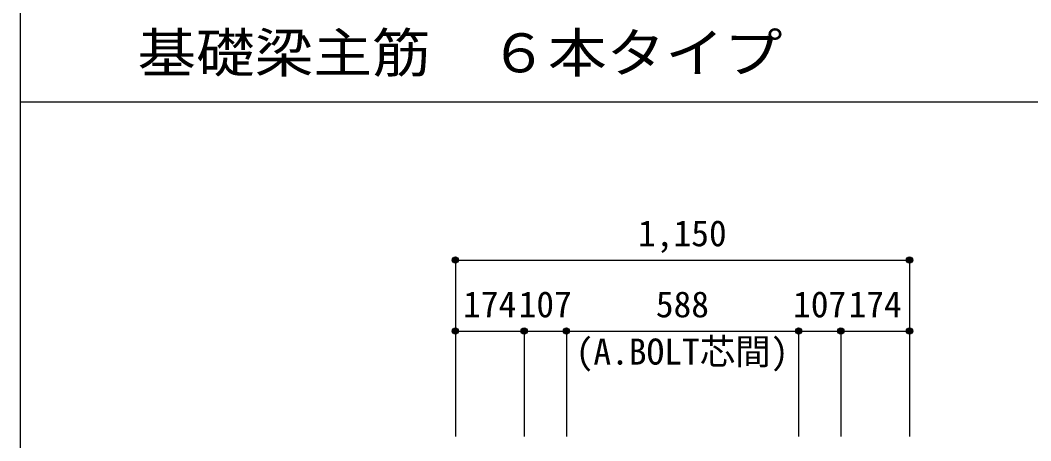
# Model space of a CAD drawing. Units: millimetres at full size, sheet at 1:30. Extents: x -5973 to 5954, y -4195 to 4201.
# Drawn here: x -5973 to -3414, y -1081 to -15 of the extents above; entities that cross this region are included whole.
import ezdxf
from ezdxf.enums import TextEntityAlignment as Align

# ---------------------------------------------------------------- set-up
doc = ezdxf.new("R2010")
doc.units = ezdxf.units.MM
doc.header["$LTSCALE"] = 30
doc.header["$PDMODE"] = 32
doc.header["$PDSIZE"] = 15
for name, color, linetype in [('0-7_文字', 4, 'Continuous'), ('0-D_寸法', 4, 'Continuous'), ('6-7_文字', 7, 'Continuous'), ('F-0_枠', 6, 'Continuous')]:
    doc.layers.add(name, color=color, linetype=linetype)
doc.styles.add('ＭＳ ゴシック', font='')
doc.styles.get('ＭＳ ゴシック').set_extended_font_data('MS Gothic')

msp = doc.modelspace()

# ---------------------------------------------------------------- linework, layer by layer
at = {"layer": '0-D_寸法'}
for p, q in [((-4870.8, -622.85), (-4870.8, -802.85)), ((-4870.8, -622.85), (-4870.8, -802.85)), ((-4870.8, -622.85), (-3720.8, -622.85)), ((-4870.8, -622.85), (-3720.8, -622.85)), ((-3720.8, -622.85), (-3720.8, -802.85)), ((-4870.8, -802.85), (-4696.8, -802.85)), ((-4870.8, -802.85), (-4870.8, -1069.89)), ((-4696.8, -802.85), (-4696.8, -1069.89)), ((-4696.8, -802.85), (-4589.8, -802.85)), ((-4589.8, -802.85), (-4589.8, -1069.89)), ((-4589.8, -802.85), (-4001.8, -802.85)), ((-4001.8, -802.85), (-4001.8, -1069.89)), ((-4001.8, -802.85), (-3894.8, -802.85)), ((-3894.8, -802.85), (-3894.8, -1069.89)), ((-3894.8, -802.85), (-3720.8, -802.85)), ((-3720.8, -802.85), (-3720.8, -1069.89)), ((-3720.8, -802.85), (-3720.8, -1069.89))]:
    msp.add_line(p, q, dxfattribs=at)
for centre, radius in [((-4870.8, -622.85), 8), ((-4870.8, -622.85), 7.2), ((-4870.8, -622.85), 6.4), ((-4870.8, -622.85), 5.6), ((-4870.8, -622.85), 4.8), ((-4870.8, -622.85), 4), ((-4870.8, -622.85), 3.2), ((-4870.8, -622.85), 2.4), ((-4870.8, -622.85), 1.6), ((-4870.8, -622.85), 0.8), ((-3720.8, -622.85), 8), ((-3720.8, -622.85), 7.2), ((-3720.8, -622.85), 6.4), ((-3720.8, -622.85), 5.6), ((-3720.8, -622.85), 4.8), ((-3720.8, -622.85), 4), ((-3720.8, -622.85), 3.2), ((-3720.8, -622.85), 2.4), ((-3720.8, -622.85), 1.6), ((-3720.8, -622.85), 0.8), ((-4870.8, -802.85), 8), ((-4870.8, -802.85), 7.2), ((-4870.8, -802.85), 6.4), ((-4870.8, -802.85), 5.6), ((-4870.8, -802.85), 4.8), ((-4870.8, -802.85), 4), ((-4870.8, -802.85), 3.2), ((-4870.8, -802.85), 2.4), ((-4870.8, -802.85), 1.6), ((-4870.8, -802.85), 0.8), ((-4696.8, -802.85), 8), ((-4696.8, -802.85), 7.2), ((-4696.8, -802.85), 6.4), ((-4696.8, -802.85), 5.6), ((-4696.8, -802.85), 4.8), ((-4696.8, -802.85), 4), ((-4696.8, -802.85), 3.2), ((-4696.8, -802.85), 2.4), ((-4696.8, -802.85), 1.6), ((-4696.8, -802.85), 0.8), ((-4589.8, -802.85), 8), ((-4589.8, -802.85), 8), ((-4589.8, -802.85), 7.2), ((-4589.8, -802.85), 7.2), ((-4589.8, -802.85), 6.4), ((-4589.8, -802.85), 6.4), ((-4589.8, -802.85), 5.6), ((-4589.8, -802.85), 5.6), ((-4589.8, -802.85), 4.8), ((-4589.8, -802.85), 4.8), ((-4589.8, -802.85), 4), ((-4589.8, -802.85), 4), ((-4589.8, -802.85), 3.2), ((-4589.8, -802.85), 3.2), ((-4589.8, -802.85), 2.4), ((-4589.8, -802.85), 2.4), ((-4589.8, -802.85), 1.6), ((-4589.8, -802.85), 1.6), ((-4589.8, -802.85), 0.8), ((-4589.8, -802.85), 0.8), ((-4001.8, -802.85), 8), ((-4001.8, -802.85), 7.2), ((-4001.8, -802.85), 6.4), ((-4001.8, -802.85), 5.6), ((-4001.8, -802.85), 4.8), ((-4001.8, -802.85), 4), ((-4001.8, -802.85), 3.2), ((-4001.8, -802.85), 2.4), ((-4001.8, -802.85), 1.6), ((-4001.8, -802.85), 0.8), ((-3894.8, -802.85), 8), ((-3894.8, -802.85), 7.2), ((-3894.8, -802.85), 6.4), ((-3894.8, -802.85), 5.6), ((-3894.8, -802.85), 4.8), ((-3894.8, -802.85), 4), ((-3894.8, -802.85), 3.2), ((-3894.8, -802.85), 2.4), ((-3894.8, -802.85), 1.6), ((-3894.8, -802.85), 0.8), ((-3720.8, -802.85), 8), ((-3720.8, -802.85), 7.2), ((-3720.8, -802.85), 6.4), ((-3720.8, -802.85), 5.6), ((-3720.8, -802.85), 4.8), ((-3720.8, -802.85), 4), ((-3720.8, -802.85), 3.2), ((-3720.8, -802.85), 2.4), ((-3720.8, -802.85), 1.6), ((-3720.8, -802.85), 0.8)]:
    msp.add_circle(centre, radius, dxfattribs=at)
at = {"layer": '0-D_寸法', "color": 7}
for p in [(-4870.8, -622.85), (-4870.8, -622.85), (-3720.8, -622.85), (-4870.8, -802.85), (-4870.8, -802.85), (-4696.8, -802.85), (-4696.8, -802.85), (-4589.8, -802.85), (-4589.8, -802.85), (-4001.8, -802.85), (-4001.8, -802.85), (-3894.8, -802.85), (-3894.8, -802.85), (-3720.8, -802.85), (-3720.8, -802.85)]:
    msp.add_point(p, dxfattribs=at)
at = {"layer": 'F-0_枠'}
msp.add_line((-5972.88, 4201.15), (-5972.88, -4195.24), dxfattribs=at)
at = {"layer": 'F-0_枠', "color": 2}
msp.add_line((-5972.88, -222.05), (3723.6, -222.05), dxfattribs=at)

# ---------------------------------------------------------------- texts
at = {"layer": '0-7_文字', "style": 'ＭＳ ゴシック'}
msp.add_text('(A.BOLT芯間)', height=65.98, dxfattribs=at).set_placement((-4566.31, -907.62), align=Align.BOTTOM_LEFT)
at = {"layer": '0-D_寸法', "style": 'ＭＳ ゴシック'}
for s, p in [('1,150', (-4408.3, -607.85)), ('174', (-4851.3, -787.85)), ('107', (-4710.8, -787.85)), ('588', (-4363.3, -787.85)), ('107', (-4015.8, -787.85)), ('174', (-3875.3, -787.85))]:
    msp.add_text(s, height=65.98, dxfattribs=at).set_placement(p, align=Align.BOTTOM_LEFT)
at = {"layer": '6-7_文字', "color": 2, "style": 'ＭＳ ゴシック', "width": 1.1}
msp.add_text('\u3000\u3000基礎梁主筋\u3000６本タイプ', height=98.97, dxfattribs=at).set_placement((-5972.88, -177.05), align=Align.BOTTOM_LEFT)

doc.saveas('drawing.dxf')
